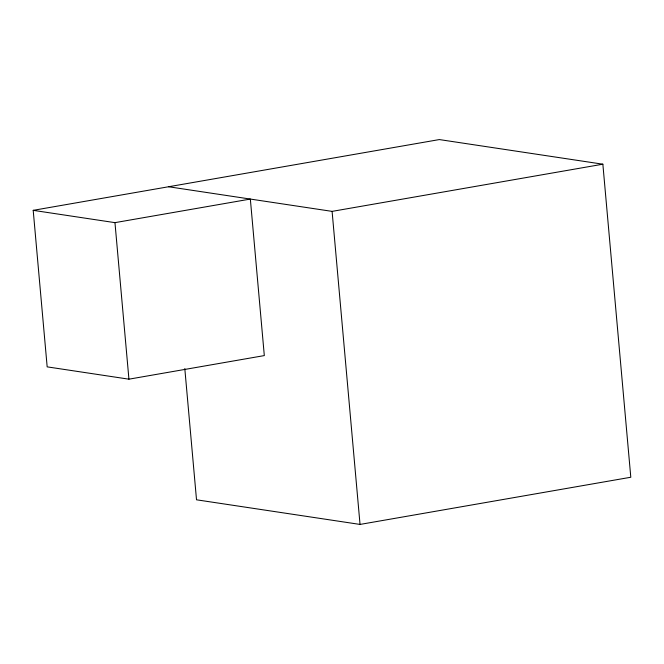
<?xml version="1.0" encoding="UTF-8"?>
<svg xmlns="http://www.w3.org/2000/svg" width="664" height="664" viewBox="0 0 664 664"><rect width="100%" height="100%" fill="white"/><g stroke="black" fill="none" stroke-linecap="round" stroke-linejoin="round"><path stroke-width="1" d="M33.2 210.339L114.963 222.647L250.345 199.067L264.313 355.589L128.932 379.177L47.169 366.86L33.2 210.339L439.336 139.573L602.862 164.199L630.8 477.25L360.037 524.427L196.519 499.801L184.808 368.586M168.581 186.75L332.1 211.376L602.862 164.199M332.1 211.376L360.037 524.427M114.963 222.647L128.932 379.177"/></g></svg>
